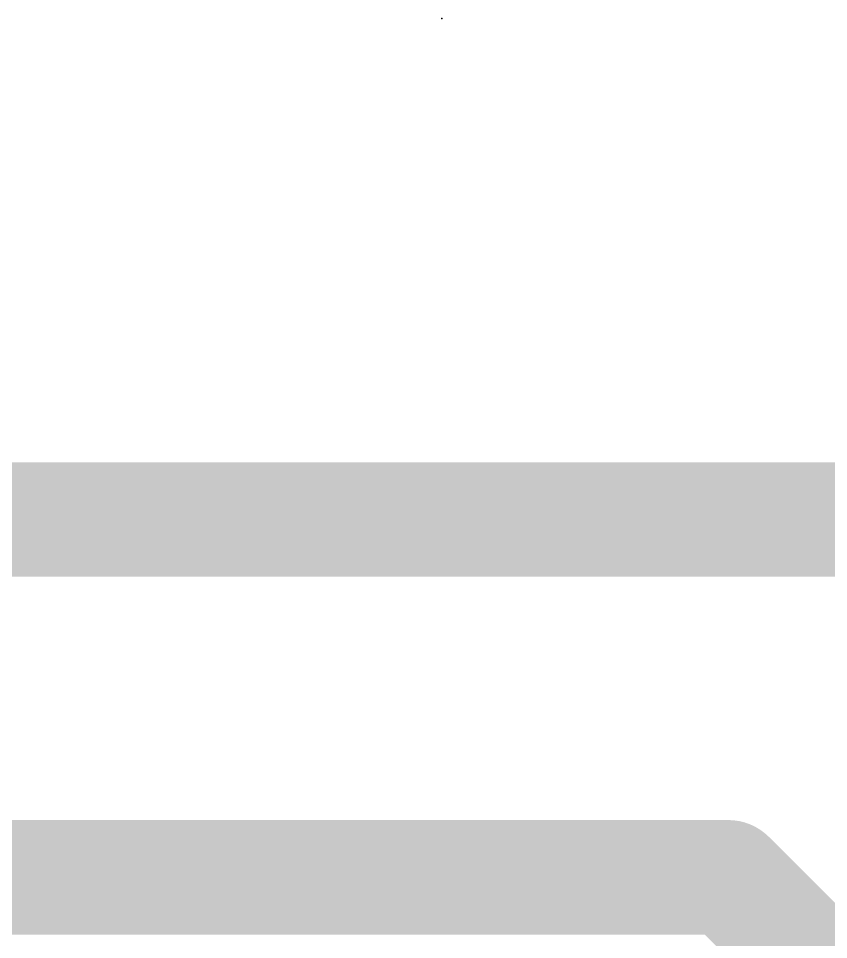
# Model space of a CAD drawing. Extents: x -0.1 to 44.5, y -0.1 to 35.7.
# Drawn here: x 33.412 to 34.849, y 25.925 to 27.559 of the extents above; entities that cross this region are included whole.
import ezdxf

# ---------------------------------------------------------------- set-up
doc = ezdxf.new("R2010")
doc.units = 0
doc.layers.add('16', color=132, linetype='CONTINUOUS')
doc.layers.add('24', color=53, linetype='CONTINUOUS')

msp = doc.modelspace()

# ---------------------------------------------------------------- linework, layer by layer
at = {"layer": '16', "const_width": 0.2032}
for points in [[(22.225, 26.67), (36.83, 26.67)], [(22.225, 26.035), (34.671, 26.035)], [(34.671, 26.035), (39.116, 21.59)]]:
    msp.add_lwpolyline(points, dxfattribs=at)
at = {"layer": '16', "const_width": 0.1016}
for points in [[(34.7069, 26.0709, 1), (34.6351, 25.9991)], [(34.671, 25.9842, 1), (34.671, 26.0858)]]:
    msp.add_lwpolyline(points, format="xyb", dxfattribs=at)
at = {"layer": '24'}
msp.add_point((34.163, 27.559), dxfattribs=at)

doc.saveas('drawing.dxf')
